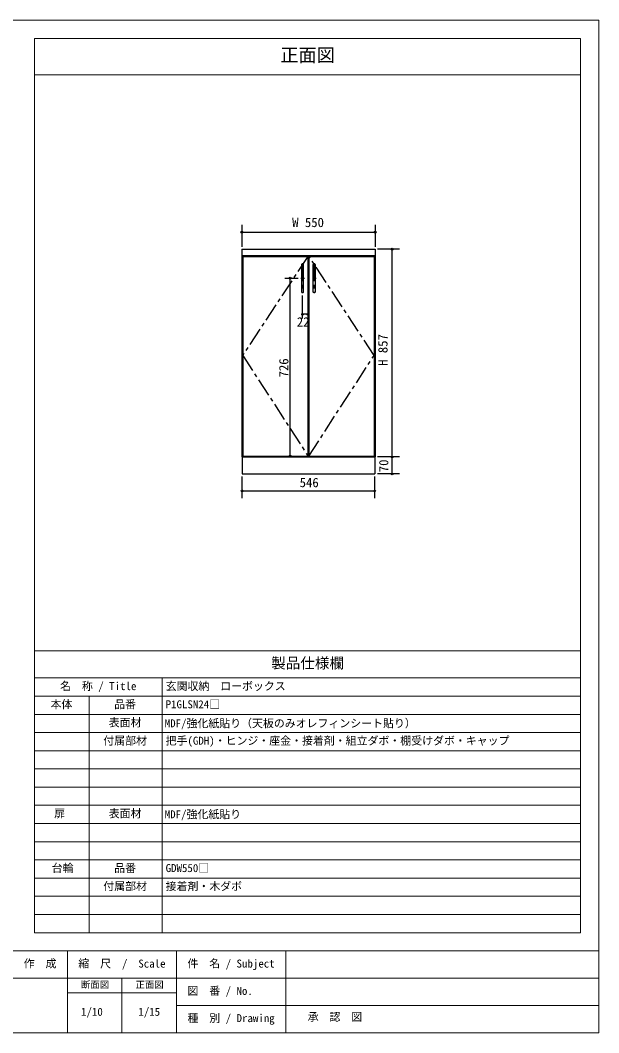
# Model space of a CAD drawing. Units: millimetres on the paper, enlarged 10 times, with parts at other scales. Extents: x -2088 to 1862, y -1004 to 1778.
# Drawn here: x 273 to 1862, y -1004 to 1778 of the extents above; entities that cross this region are included whole.
import ezdxf
from ezdxf.enums import TextEntityAlignment as Align

# ---------------------------------------------------------------- set-up
doc = ezdxf.new("R2010")
doc.units = ezdxf.units.MM
doc.header["$LTSCALE"] = 10
doc.header["$PDMODE"] = 32
doc.header["$PDSIZE"] = 5
doc.linetypes.add('CHAIN1', pattern=[8, 5, -1, 1, -1])
doc.layers.add('0-0_0', color=7, linetype='Continuous', lineweight=18)
doc.layers.add('1-0_H-SYM', color=7, linetype='Continuous')
doc.styles.add('ＭＳ ゴシック', font='')
doc.styles.get('ＭＳ ゴシック').set_extended_font_data('MS Gothic')

msp = doc.modelspace()

# ---------------------------------------------------------------- linework, layer by layer
at = {"layer": '0-0_0'}
for p, q in [((1862.09, 1778.29), (1862.09, -1004.21)), ((312.09, 1728.29), (312.09, -729.21)), ((312.09, 1728.29), (1812.09, 1728.29)), ((1812.09, 1728.29), (1812.09, -729.21)), ((312.09, 1628.29), (1812.09, 1628.29)), ((312.09, 45.79), (1812.09, 45.79)), ((312.09, -29.21), (1812.09, -29.21)), ((662.09, -29.21), (662.09, -729.21)), ((312.09, -79.21), (1812.09, -79.21)), ((462.09, -79.21), (462.09, -729.21)), ((312.09, -129.21), (1812.09, -129.21)), ((312.09, -179.21), (1812.09, -179.21)), ((312.09, -229.21), (1812.09, -229.21)), ((312.09, -279.21), (1812.09, -279.21)), ((312.09, -329.21), (1812.09, -329.21)), ((312.09, -379.21), (1812.09, -379.21)), ((312.09, -429.21), (1812.09, -429.21)), ((312.09, -479.21), (1812.09, -479.21)), ((312.09, -529.21), (1812.09, -529.21)), ((312.09, -579.21), (1812.09, -579.21)), ((312.09, -629.21), (1812.09, -629.21)), ((312.09, -679.21), (1812.09, -679.21)), ((1812.09, -729.21), (312.09, -729.21)), ((312.09, -729.21), (1812.09, -729.21)), ((-2087.91, -779.21), (1862.09, -779.21)), ((402.09, -779.21), (402.09, -1004.21)), ((702.09, -1004.21), (702.09, -779.21)), ((1002.09, -1004.21), (1002.09, -779.21)), ((1862.09, -854.21), (-1287.91, -854.21)), ((552.09, -854.21), (552.09, -1004.21)), ((402.09, -894.21), (702.09, -894.21)), ((1862.09, -929.21), (702.09, -929.21)), ((1862.09, -1004.21), (-2087.91, -1004.21))]:
    msp.add_line(p, q, dxfattribs=at)
msp.add_lwpolyline([(-2087.91, -1004.21), (-2087.91, 1778.29), (1862.09, 1778.29)], dxfattribs=at)
at = {"layer": '1-0_H-SYM', "color": 4}
for p, q in [((881.09, 1216.04), (881.09, 1156.04)), ((881.09, 1216.04), (881.09, 1156.04)), ((1247.75, 1216.04), (1247.75, 1156.04)), ((881.09, 1196.04), (884.42, 1196.04)), ((881.09, 1196.04), (1247.75, 1196.04)), ((1244.42, 1196.04), (1247.75, 1196.04)), ((1314.42, 1149.38), (1254.42, 1149.38)), ((1294.42, 531.38), (1294.42, 1149.38)), ((999.64, 1069.38), (1036.3, 1069.38)), ((1014.42, 580.71), (1014.42, 1069.38)), ((1048.42, 958.95), (1048.42, 1021.43)), ((1063.09, 970.12), (1048.42, 970.12)), ((1314.42, 578.04), (1254.42, 578.04)), ((1314.42, 531.38), (1254.42, 531.38)), ((882.42, 464.71), (882.42, 524.71)), ((1246.42, 464.71), (1246.42, 524.71)), ((882.42, 484.71), (885.75, 484.71)), ((882.42, 484.71), (1246.42, 484.71))]:
    msp.add_line(p, q, dxfattribs=at)
at = {"layer": '1-0_H-SYM'}
for p, q in [((881.09, 1149.38), (881.09, 1132.04)), ((881.09, 1149.38), (1247.75, 1149.38)), ((1247.75, 1149.38), (1247.75, 1132.04)), ((881.09, 1132.04), (1247.75, 1132.04)), ((881.09, 1132.04), (881.09, 578.04)), ((883.75, 1129.38), (883.75, 580.71)), ((883.75, 1129.38), (1063.09, 1129.38)), ((892.42, 1129.38), (892.42, 1132.04)), ((1063.09, 1129.38), (1063.09, 580.71)), ((1063.09, 1129.38), (1063.09, 580.71)), ((1063.09, 1120.71), (1065.75, 1120.71)), ((1065.75, 1129.38), (1065.75, 580.71)), ((1065.75, 1129.38), (1245.09, 1129.38)), ((1236.42, 1129.38), (1236.42, 1132.04)), ((1245.09, 1129.38), (1245.09, 580.71)), ((1247.75, 1132.04), (1247.75, 578.04)), ((1045.59, 1107.38), (1045.59, 1031.38)), ((1050.25, 1108.38), (1046.59, 1108.38)), ((1051.25, 1031.38), (1051.25, 1107.38)), ((1077.59, 1031.38), (1077.59, 1107.38)), ((1078.59, 1108.38), (1082.25, 1108.38)), ((1083.25, 1107.38), (1083.25, 1031.38)), ((1046.59, 1030.38), (1050.25, 1030.38)), ((1082.25, 1030.38), (1078.59, 1030.38)), ((1063.09, 868.04), (1065.75, 868.04)), ((1063.09, 860.04), (1065.75, 860.04)), ((1063.09, 732.04), (1065.75, 732.04)), ((1063.09, 724.04), (1065.75, 724.04)), ((1063.09, 591.38), (1065.75, 591.38)), ((881.09, 578.04), (1247.75, 578.04)), ((882.42, 578.04), (882.42, 531.38)), ((883.75, 580.71), (1063.09, 580.71)), ((892.42, 580.71), (892.42, 578.04)), ((1065.75, 580.71), (1245.09, 580.71)), ((1236.42, 580.71), (1236.42, 578.04)), ((1246.42, 578.04), (1246.42, 531.38)), ((1246.75, 578.04), (1247.42, 578.04)), ((882.42, 531.38), (1246.42, 531.38))]:
    msp.add_line(p, q, dxfattribs=at)
at = {"layer": '1-0_H-SYM', "color": 4, "linetype": 'CHAIN1'}
for p, q in [((1245.09, 857.38), (1065.75, 1129.38)), ((1048.42, 1111.15), (1048.42, 1028.24)), ((1080.42, 1111.15), (1080.42, 1028.24)), ((1043.56, 1069.38), (1053.62, 1069.38)), ((1075.56, 1069.38), (1085.62, 1069.38)), ((1065.75, 580.71), (1245.09, 857.38))]:
    msp.add_line(p, q, dxfattribs=at)
msp.add_lwpolyline([(1063.09, 1129.38), (883.75, 857.38), (1063.09, 580.71)], dxfattribs=at)
at = {"layer": '1-0_H-SYM'}
for centre, start, end in [((1046.59, 1107.38), 90, 180), ((1050.25, 1107.38), 0, 90), ((1078.59, 1107.38), 90, 180), ((1082.25, 1107.38), 0, 90), ((1046.59, 1031.38), 180, 270), ((1050.25, 1031.38), 270, 0), ((1078.59, 1031.38), 180, 270), ((1082.25, 1031.38), 270, 0)]:
    msp.add_arc(centre, 1, start, end, dxfattribs=at)
at = {"layer": '1-0_H-SYM', "color": 4}
for p in [(881.09, 1196.04), (1247.75, 1196.04), (1294.42, 1149.38), (1014.42, 1069.38), (1048.42, 970.12), (1063.09, 970.12), (1014.42, 580.71), (1294.42, 578.04), (1294.42, 531.38), (882.42, 484.71), (1246.42, 484.71)]:
    msp.add_point(p, dxfattribs=at)

# ---------------------------------------------------------------- texts
at = {"layer": '0-0_0', "style": 'ＭＳ ゴシック'}
for s, height, p in [('正面図', 36.66, (987.09, 1653.29)), ('製品仕様欄', 29.33, (962.09, -11.71)), ('名\u3000称 / Title', 21.99, (382.09, -69.21)), ('玄関収納\u3000ローボックス', 21.99, (672.09, -69.21)), ('本体', 21.99, (355.74, -119.21)), ('品番', 21.99, (530.84, -119.21)), ('P1GLSN24□', 21.99, (672.09, -119.21)), ('表面材', 21.99, (515.84, -169.21)), ('MDF/強化紙貼り（天板のみオレフィンシート貼り）', 21.99, (669.59, -171.46)), ('付属部材', 21.99, (500.84, -219.21)), ('把手(GDH)・ヒンジ・座金・接着剤・組立ダボ・棚受けダボ・キャップ', 21.99, (672.09, -219.21)), ('扉', 21.99, (365.84, -419.21)), ('表面材', 21.99, (515.84, -419.21)), ('MDF/強化紙貼り', 21.99, (669.59, -421.46)), ('台輪', 21.99, (359.16, -569.21)), ('品番', 21.99, (530.84, -569.21)), ('GDW550□', 21.99, (672.09, -569.21)), ('付属部材', 21.99, (500.84, -619.21)), ('接着剤・木ダボ', 21.99, (672.09, -619.21)), ('作\u3000成', 21.99, (282.09, -831.71)), ('縮\u3000尺\u3000/\u3000Scale', 21.99, (432.09, -831.71)), ('件\u3000名 / Subject', 21.99, (732.09, -831.71)), ('断面図', 18.33, (439.59, -886.71)), ('正面図', 18.33, (589.59, -886.71)), ('図\u3000番 / No.', 21.99, (731.93, -906.71)), ('1/10', 21.99, (439.59, -964.21)), ('1/15', 21.99, (597.09, -964.21)), ('種\u3000別 / Drawing', 21.99, (732.09, -981.71)), ('承\u3000認\u3000図', 21.99, (1062.26, -978.14))]:
    msp.add_text(s, height=height, dxfattribs=at).set_placement(p, align=Align.BOTTOM_LEFT)
at = {"layer": '1-0_H-SYM', "style": 'ＭＳ ゴシック'}
for s, p in [('W 550', (1019.82, 1202.16)), ('22', (1032.53, 928.76)), ('546', (1040.35, 487.36))]:
    msp.add_text(s, height=25.66, dxfattribs=at).set_placement(p, align=Align.BOTTOM_LEFT)
for s, p in [('H 857', (1289.51, 828.46)), ('726', (1017.11, 796.71)), ('70', (1291.69, 536.2))]:
    msp.add_text(s, height=25.66, rotation=90, dxfattribs=at).set_placement(p, align=Align.BOTTOM_LEFT)

doc.saveas('drawing.dxf')
